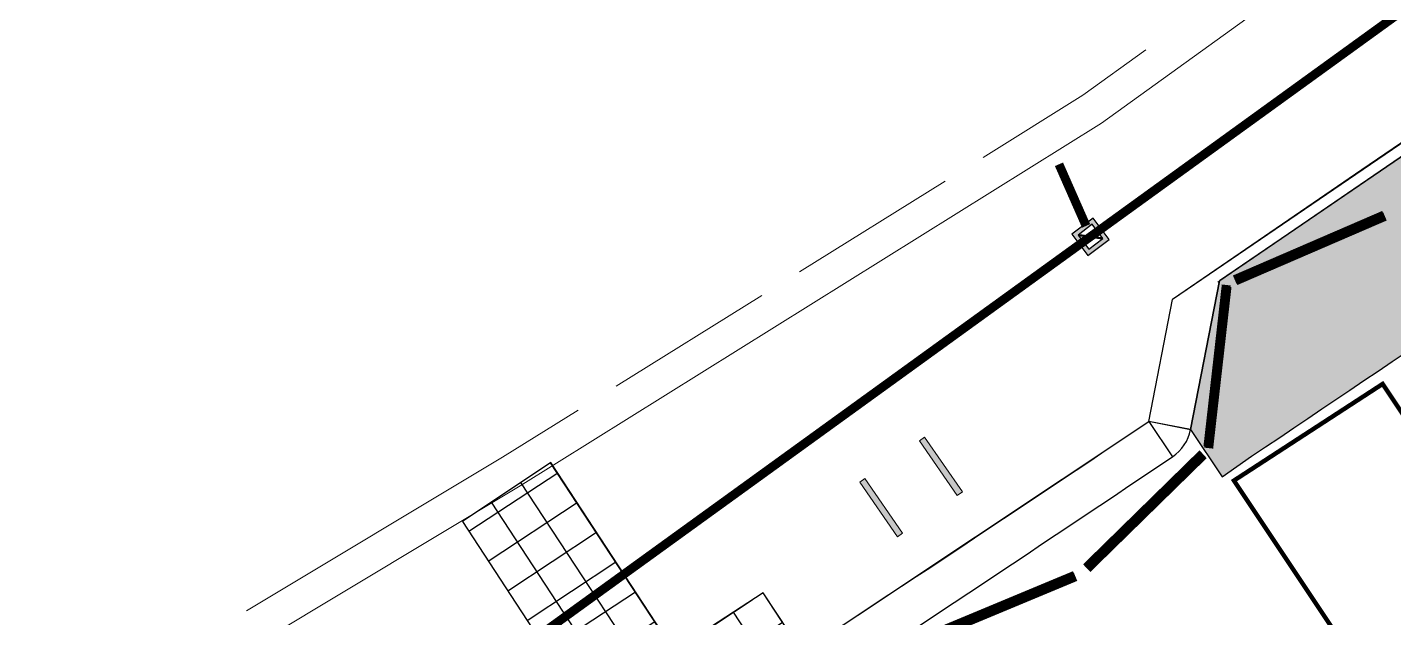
# Model space of a CAD drawing. Header units: metres. Extents: x 375221 to 375761, y 165693 to 166053.
# Drawn here: x 375446.96 to 375462.37, y 165860.95 to 165867.61 of the extents above; entities that cross this region are included whole.
import ezdxf

# ---------------------------------------------------------------- set-up
doc = ezdxf.new("R2010")
doc.units = ezdxf.units.M
for name, pattern in [('$0$DUCT1', [2, 1, -0.5, 0, -0.5]), ('DUCT1', [2, 1, -0.5, 0, -0.5]), ('ZIGZAG', [2, 1, 0, 1])]:
    doc.linetypes.add(name, pattern=pattern)
for name, color, linetype in [('$03 Coloured surfacing', 41, 'Continuous'), ('$03 DUCTS', 4, 'DUCT1'), ('$03 Existing traffic signal equipment', 3, 'Continuous'), ('$03 Loops', 1, 'Continuous'), ('$03 Proposed kerbs', 7, 'Continuous'), ('$03 STUDS & ZIG ZAGS', 7, 'Continuous'), ('$03 Tactiles', 1, 'Continuous'), ('1Kerbing', 7, 'Continuous'), ('WALL', 8, 'Continuous')]:
    doc.layers.add(name, color=color, linetype=linetype)
doc.layers.add('$03 Existing KERB', color=252, linetype='Continuous', lineweight=0)
doc.layers.add('bd-street furniture', color=7, linetype='Continuous', lineweight=30)

# ---------------------------------------------------------------- blocks, each defined once
blk = doc.blocks.new('Pole box')
at = {"layer": '$03 DUCTS', "linetype": 'Continuous', "transparency": 33554559}
h = blk.add_hatch(color=256, dxfattribs=at)
h.dxf.hatch_style = 1
h.paths.add_polyline_path([(0.1, -0.1), (-0.1, -0.1), (-0.1, 0.1), (-0.15, 0.15), (-0.15, -0.15), (0.15, -0.15)], flags=17)
h = blk.add_hatch(color=256, dxfattribs=at)
h.dxf.hatch_style = 1
h.paths.add_polyline_path([(0.15, 0.15), (-0.15, 0.15), (-0.1, 0.1), (0.1, 0.1), (0.1, -0.1), (0.15, -0.15)], flags=17)
at = {"layer": '$03 DUCTS', "linetype": 'Continuous'}
for points in [[(-0.15, -0.15), (0.15, -0.15), (0.15, 0.15), (-0.15, 0.15)], [(-0.1, -0.1), (0.1, -0.1), (0.1, 0.1), (-0.1, 0.1)]]:
    blk.add_lwpolyline(points, close=True, dxfattribs=at)
at = {"layer": '$03 DUCTS', "linetype": 'Continuous', "const_width": 0.025}
blk.add_lwpolyline([(-0.1, 0.1), (0.1, -0.1)], dxfattribs=at)

msp = doc.modelspace()

# ---------------------------------------------------------------- hatches: boundary and pattern name
at = {"layer": '$03 Coloured surfacing', "linetype": 'Continuous', "transparency": 33554559}
h = msp.add_hatch(dxfattribs=at)
h.set_pattern_fill('AR-SAND', color=256, scale=0.01)
h.set_pattern_definition([(37.5, (375301.16032, 165714.7831), (-0.0160003, 0.4894134), [0, -0.38608014, 0, -0.43180016, 0, -0.41275015]), (7.5, (375301.1603, 165714.7831), (0.4495234, 0.7168254), [0, -0.20828008, 0, -0.34798013, 0, -0.13335005]), (327.5, (375300.8479, 165714.7831), (0.79099266, 0.0014372), [0, -0.12700005, 0, -0.45720017, 0, -0.5969002]), (317.5, (375300.8479, 165714.7831), (0.7635567, 0.2229294), [0, -0.0635, 0, -0.2997201, 0, -0.3429001])])
edge = h.paths.add_edge_path()
edge.add_line((375460.407, 165864.749), (375460.079, 165863.07))
edge.add_line((375460.079, 165863.07), (375460.436, 165862.538))
edge.add_line((375460.436, 165862.538), (375460.767, 165862.769))
edge.add_arc((375202.019, 166248.095), 464.14, 303.88151, 305.39104)
edge.add_arc((375177.709, 166282.785), 506.5, 305.36015, 306.34588)
edge.add_arc((375177.709, 166282.785), 506.5, 306.34588, 306.8748)
edge.add_arc((373110.38, 169028.504), 3943.478, 306.963975, 307.042969)
edge.add_arc((375691.927, 165613.708), 337.335, 126.41629, 127.62531, ccw=False)
edge.add_arc((398491.124, 135392.398), 38194.032, 127.015839, 127.0257634, ccw=False)
edge.add_arc((382206.722, 156995.696), 11140.673, 126.9160811, 127.0331485, ccw=False)
edge.add_arc((376176.356, 165027.343), 1097.139, 126.402121, 127.061859, ccw=False)
edge.add_arc((375881.879, 165428.994), 599.106, 125.750497, 126.530589, ccw=False)
edge.add_arc((377771.716, 162803.893), 3833.706, 125.64914, 125.750497, ccw=False)
edge.add_arc((375624.783, 165797.271), 150.008, 125.29575, 125.64914, ccw=False)
edge.add_arc((375639.484, 165776.504), 175.451, 121.62053, 125.29575, ccw=False)
edge.add_line((375547.497, 165925.908), (375546.671, 165927.265))
edge.add_line((375546.671, 165927.265), (375544.343, 165925.93))
edge.add_line((375544.343, 165925.93), (375541.133, 165923.993))
edge.add_line((375541.133, 165923.993), (375537.997, 165921.988))
edge.add_line((375537.997, 165921.988), (375535.729, 165920.464))
edge.add_line((375535.729, 165920.464), (375532.473, 165918.177))
edge.add_line((375532.473, 165918.177), (375529.2, 165915.878))
edge.add_line((375529.2, 165915.878), (375522.029, 165910.525))
edge.add_line((375522.029, 165910.525), (375517.35, 165907.011))
edge.add_line((375517.35, 165907.011), (375509.549, 165901.144))
edge.add_line((375509.549, 165901.144), (375498.844, 165893.123))
edge.add_line((375498.844, 165893.123), (375486.799, 165884.063))
edge.add_line((375486.799, 165884.063), (375482.804, 165881.062))
edge.add_line((375482.804, 165881.062), (375474.978, 165875.148))
edge.add_line((375474.978, 165875.148), (375465.642, 165868.321))
edge.add_line((375465.642, 165868.321), (375462.514, 165866.187))
edge.add_line((375462.514, 165866.187), (375461.182, 165865.278))
edge.add_line((375461.182, 165865.278), (375460.407, 165864.749))
at = {"layer": '$03 Tactiles', "linetype": 'Continuous', "transparency": 33554559}
h = msp.add_hatch(dxfattribs=at)
h.set_pattern_fill('NET', color=256, scale=0.126, angle=123.3)
h.set_pattern_definition([(123.3, (375455.6976, 165860.5616), (-0.334365, -0.219637), []), (213.3, (375455.6976, 165860.5616), (0.219637, -0.334365), [])])
h.paths.add_polyline_path([(375453.69, 165859.247), (375455.698, 165860.562), (375455.26, 165861.231), (375454.255, 165860.575), (375452.867, 165862.698), (375451.868, 165862.034)])
at = {"layer": '1Kerbing', "lineweight": 0}
h = msp.add_hatch(dxfattribs=at)
h.set_pattern_fill('JIS_WOOD', color=251, scale=0.2, angle=45)
h.set_pattern_definition([(90, (375301.16046, 165714.78292), (-0.14142141, 3e-17), [])])
edge = h.paths.add_edge_path()
edge.add_arc((328611.786, 248466.938), 94979.624, 299.53128031, 299.54037785)
edge.add_line((375440.236, 165833.862), (375439.999, 165834.28))
edge.add_line((375439.999, 165834.28), (375436.358, 165832.227))
edge.add_line((375436.358, 165832.227), (375433.039, 165830.336))
edge.add_line((375433.039, 165830.336), (375430.009, 165828.617))
edge.add_line((375430.009, 165828.617), (375427.467, 165827.179))
edge.add_line((375427.467, 165827.179), (375427.34, 165826.718))
edge.add_arc((375426.958, 165826.783), 0.388, 293.8636, 350.3657, ccw=False)
at = {"layer": 'bd-street furniture'}
h = msp.add_hatch(color=251, dxfattribs=at)
h.dxf.hatch_style = 1
h.paths.add_polyline_path([(375457.022, 165862.945), (375457.448, 165862.328), (375457.506, 165862.367), (375457.08, 165862.985)])
h = msp.add_hatch(color=251, dxfattribs=at)
h.dxf.hatch_style = 1
h.paths.add_polyline_path([(375456.348, 165862.479), (375456.774, 165861.862), (375456.831, 165861.901), (375456.405, 165862.519)])

# ---------------------------------------------------------------- linework, layer by layer
at = {"layer": '$03 Coloured surfacing', "linetype": 'Continuous'}
msp.add_lwpolyline([(375509.549, 165901.144), (375498.844, 165893.123), (375486.799, 165884.063), (375482.804, 165881.062), (375474.978, 165875.148), (375465.642, 165868.321), (375462.514, 165866.187), (375461.182, 165865.278), (375460.407, 165864.749), (375460.079, 165863.07), (375460.436, 165862.538), (375460.767, 165862.769, 0.006587), (375470.828, 165869.719, 0.004301), (375477.89, 165874.823, 0.002308), (375481.644, 165877.611, 0.000345), (375485.986, 165880.884, -0.005275), (375491.669, 165885.169, -0.000043), (375496.951, 165889.153, -0.000511), (375515.136, 165902.844, -0.002879)], format="xyb", dxfattribs=at)
at = {"layer": '$03 DUCTS', "linetype": 'Continuous', "const_width": 0.1}
msp.add_lwpolyline([(375458.595, 165866.062), (375458.901, 165865.367)], dxfattribs=at)
at = {"layer": '$03 Existing KERB'}
for points in [[(375536.502, 165923.906), (375536.783, 165923.413), (375536.997, 165922.454), (375536.643, 165921.353), (375535.747, 165920.476), (375529.2, 165915.878), (375522.029, 165910.525), (375522.029, 165910.525), (375516.388, 165906.288), (375508.797, 165900.59), (375502.192, 165895.624), (375495.496, 165890.621), (375488.397, 165885.263), (375481.206, 165879.861), (375478.974, 165878.188), (375474.978, 165875.148), (375472.784, 165873.541), (375465.642, 165868.321), (375460.385, 165864.734)], [(375536.394, 165923.844), (375536.665, 165923.367), (375536.868, 165922.46), (375536.534, 165921.421), (375535.666, 165920.572), (375529.126, 165915.979), (375521.954, 165910.625), (375516.313, 165906.388), (375508.722, 165900.69), (375502.117, 165895.724), (375495.421, 165890.721), (375488.322, 165885.363), (375481.131, 165879.961), (375478.899, 165878.287), (375474.904, 165875.248), (375472.71, 165873.641), (375465.57, 165868.423), (375459.877, 165864.539)]]:
    msp.add_lwpolyline(points, dxfattribs=at)
at = {"layer": '$03 Existing traffic signal equipment', "color": 3, "linetype": '$0$DUCT1', "const_width": 0.1, "flags": 128}
msp.add_lwpolyline([(375451.659, 165859.97), (375482.398, 165882.214), (375484.26, 165882.85)], dxfattribs=at)
at = {"layer": '$03 Loops', "linetype": 'Continuous', "const_width": 0.05}
msp.add_lwpolyline([(375462.245, 165863.585), (375463.919, 165861.074), (375462.255, 165859.965), (375460.568, 165862.495)], close=True, dxfattribs=at)
at = {"layer": '$03 Proposed kerbs'}
for points in [[(375538.592, 165915.75, 0.006058), (375519.687, 165901.887), (375506.024, 165891.612), (375484.783, 165875.593, -0.023421), (375445.351, 165848.657, 0.003049), (375442.755, 165847.034)], [(375474.722, 165867.607, -0.017129), (375445.603, 165848.248, 0.003042), (375443.018, 165846.633)]]:
    msp.add_lwpolyline(points, format="xyb", dxfattribs=at)
at = {"layer": '$03 Proposed kerbs', "linetype": 'Continuous'}
for points in [[(375432.669, 165856.155), (375433.051, 165855.547, 0.249806), (375437.945, 165852.738, 0.150599), (375449.307, 165855.854, 0.006239), (375459.875, 165862.764, 0.199068), (375460.079, 165863.07), (375460.407, 165864.749)], [(375433.076, 165856.41), (375433.457, 165855.802, 0.249806), (375437.96, 165853.218, 0.150599), (375449.049, 165856.259, 0.006239), (375459.608, 165863.162), (375459.877, 165864.539)]]:
    msp.add_lwpolyline(points, format="xyb", dxfattribs=at)
msp.add_lwpolyline([(375460.079, 165863.07), (375459.608, 165863.162), (375459.875, 165862.764)], dxfattribs=at)
at = {"layer": '$03 STUDS & ZIG ZAGS', "linetype": 'ZIGZAG', "const_width": 0.1}
for points in [[(375462.26, 165865.49), (375460.576, 165864.762)], [(375462.271, 165865.474), (375460.586, 165864.746)], [(375460.274, 165862.878), (375460.481, 165864.701)], [(375460.284, 165862.861), (375460.491, 165864.684)], [(375460.214, 165862.8), (375458.903, 165861.516)], [(375460.225, 165862.783), (375458.914, 165861.5)], [(375457.077, 165860.721), (375458.772, 165861.427)], [(375457.088, 165860.704), (375458.782, 165861.41)]]:
    msp.add_lwpolyline(points, dxfattribs=at)
at = {"layer": '$03 Tactiles', "linetype": 'Continuous'}
msp.add_lwpolyline([(375453.69, 165859.247), (375455.698, 165860.562), (375455.26, 165861.231), (375454.255, 165860.575), (375452.867, 165862.698), (375451.868, 165862.034)], close=True, dxfattribs=at)
at = {"layer": '1Kerbing'}
for points in [[(375486.348, 165883.885), (375481.207, 165880.023), (375477.89, 165877.526), (375475.314, 165875.566), (375472.397, 165873.417), (375469.094, 165871.003), (375465.061, 165868.081), (375462.009, 165865.998), (375459.877, 165864.539)], [(375455.698, 165860.561), (375459.608, 165863.162), (375459.877, 165864.539)], [(375459.608, 165863.162), (375459.876, 165862.764)], [(375459.61, 165863.164), (375460.079, 165863.07)]]:
    msp.add_lwpolyline(points, dxfattribs=at)
at = {"layer": 'bd-street furniture', "lineweight": 5}
for points in [[(375457.022, 165862.945), (375457.448, 165862.328), (375457.506, 165862.367), (375457.08, 165862.985), (375457.022, 165862.945)], [(375456.348, 165862.479), (375456.774, 165861.862), (375456.831, 165861.901), (375456.405, 165862.519), (375456.348, 165862.479)]]:
    msp.add_lwpolyline(points, dxfattribs=at)
at = {"layer": 'WALL', "color": 7, "lineweight": 0, "flags": 128}
msp.add_lwpolyline([(375444.757, 165857.775), (375452.518, 165862.434), (375459.076, 165866.525), (375464.335, 165870.319), (375471.328, 165875.475), (375476.233, 165879.169), (375476.791, 165880.156), (375476.76, 165880.815), (375476.468, 165881.424), (375476.344, 165881.562)], dxfattribs=at)
at = {"layer": 'WALL', "color": 7, "lineweight": 0}
for points in [[(375457.741, 165866.14), (375458.864, 165866.841), (375459.575, 165867.354)], [(375455.671, 165864.849), (375457.312, 165865.873)], [(375453.602, 165863.558), (375455.243, 165864.582)], [(375449.433, 165861.026), (375452.32, 165862.759), (375453.173, 165863.291)]]:
    msp.add_lwpolyline(points, dxfattribs=at)

# ---------------------------------------------------------------- block references
at = {"layer": '$03 DUCTS', "linetype": 'Continuous', "rotation": 37.04789782884193}
msp.add_blockref('Pole box', (375458.95, 165865.245), dxfattribs=at)

doc.saveas('drawing.dxf')
